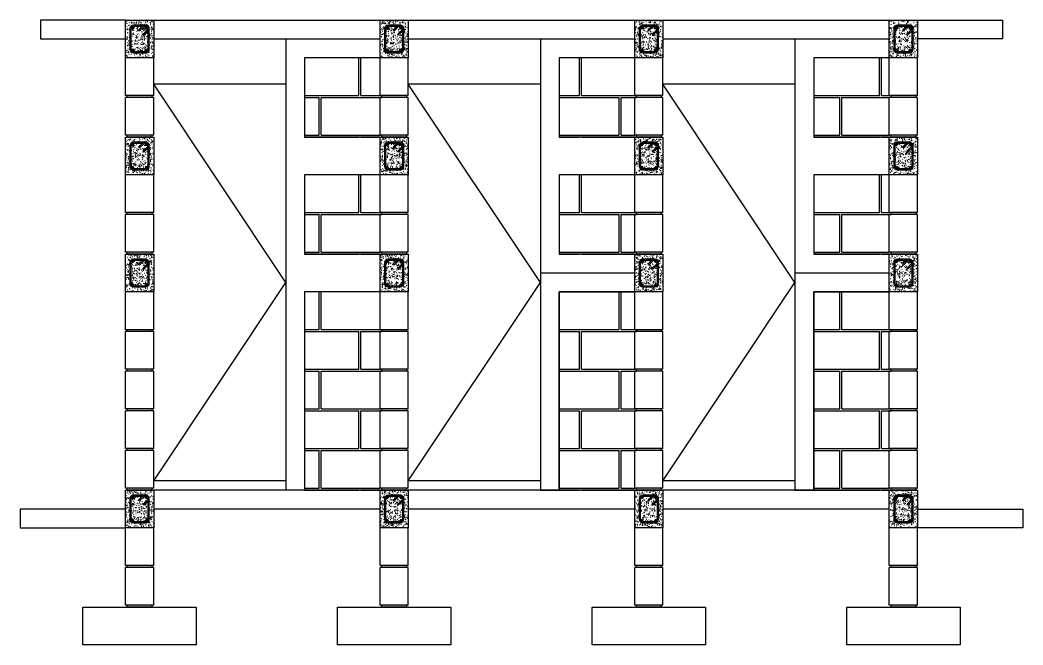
# Model space of a CAD drawing. Header units: metres. Extents: x 258817 to 259192, y 1878716 to 1878911.
# Drawn here: x 259158.68 to 259163.99, y 1878734.46 to 1878737.77 of the extents above; entities that cross this region are included whole.
import ezdxf

# ---------------------------------------------------------------- set-up
doc = ezdxf.new("R2010")
doc.units = ezdxf.units.M
doc.header["$MEASUREMENT"] = 0
doc.linetypes.add('DASHED2', pattern=[0.375, 0.25, -0.125])
doc.layers.add('0.05', color=9, linetype='Continuous')
doc.layers.add('Vistas', color=7, linetype='Continuous')

# ---------------------------------------------------------------- blocks, each defined once
blk = doc.blocks.new('Bloque')
h = blk.add_hatch(color=256)
h.dxf.hatch_style = 1
h.paths.add_polyline_path([(-0.06500000000000128, 0.009999999999999787), (-0.06500000000000127, 8.673617379884035e-19), (0.06499999999999773, 0), (0.06499999999999773, 0.009999999999999787)])
for p, q in [((-0.07500000000000284, 0.009999999999999787), (-0.07500000000000284, 0.21)), ((-0.07500000000000284, 0.21), (0.07499999999999574, 0.21)), ((0.07499999999999929, 0.009999999999999787), (0.07499999999999574, 0.21)), ((-0.07500000000000284, 0.009999999999999787), (-0.06500000000000128, 0.009999999999999787)), ((-0.06500000000000128, 0.009999999999999787), (-0.06500000000000128, 0)), ((-0.06500000000000128, 0.009999999999999787), (0.06499999999999773, 0.009999999999999787)), ((-0.06500000000000128, 0), (0.06499999999999773, 0)), ((0.06499999999999773, 0), (0.06499999999999773, 0.009999999999999787)), ((0.06499999999999773, 0.009999999999999787), (0.07499999999999929, 0.009999999999999787))]:
    blk.add_line(p, q)
blk = doc.blocks.new('Solera Intermedia')
at = {"layer": 'Vistas'}
h = blk.add_hatch(dxfattribs=at)
h.set_pattern_fill('FP_1', color=256, scale=0.001, style=0, pattern_type=2)
h.set_pattern_definition([(49.99999999999999, (-27.03235714041512, 14.39042432792485), (0.03643649882390161, -0.003187713201625367), [0.00381, -0.04191]), (355, (-27.03235714041512, 14.39042432792485), (-0.007048450637260457, 0.03821172008185581), [0.003048, -0.033528]), (100.451, (-27.02932114040595, 14.39015832799487), (0.02938857289101913, 0.03502294419989923), [0.003238, -0.035618]), (46.184, (-27.03235714041512, 14.40058432798833), (0.05421605576489392, -0.008408366208599218), [0.005715, -0.062865]), (96.63599999999998, (-27.02783914041356, 14.39988332777284), (0.04748050142084204, 0.04948544265564791), [0.004856999999999998, -0.05342699999999998]), (351.184, (-27.03235714041512, 14.40058432798833), (0.04748105749519273, 0.04948459764551189), [0.004572000000000001, -0.050292]), (21, (-27.02727714041248, 14.39804432797246), (0.03032264590381153, -0.02045280194477181), [0.00381, -0.04191]), (326, (-27.02727714041248, 14.39804432797246), (0.01236069566969662, 0.0368378801040606), [0.003048, -0.033528]), (71.45100000000001, (-27.02475014040829, 14.39634032780305), (0.04268328529264974, 0.01638389433639848), [0.003238, -0.035618]), (37.50000000000001, (-27.03235714041512, 14.39042432792485), (0.0006180667407672544, 0.01691081956925676), [0.001676, -0.031445, 0.001676, -0.03236, -0.033655]), (37.50000000000001, (-27.03235714041512, 14.39042432792485), (0.0006180667407672544, 0.01691081956925676), [-0.06715800000000001, 0.001676, -0.031979]), (7.499999999999999, (-27.03235714041512, 14.39042432792485), (0.01336413812266817, 0.02003577892766457), [0.001676, -0.017729, 0.001676, -0.03068300000000001, -0.012827]), (7.499999999999999, (-27.03235714041512, 14.39042432792485), (0.01336413812266817, 0.02003577892766457), [-0.051765, 0.001676, -0.011151]), (327.5, (-27.04368614041596, 14.39042432792485), (0.02711815875975743, -0.001146058672403351), [0.001676, -0.011024, 0.001676, -0.037948, -0.05257800000000001]), (327.5, (-27.04368614041596, 14.39042432792485), (0.02711815875975743, -0.001146058672403351), [-0.052324, 0.001676, -0.050902]), (317.5, (-27.04876614041859, 14.39042432792485), (0.0296257896324425, 0.005085069680374332), [0.001676, -0.014834, 0.001676, -0.024638, -0.037338]), (317.5, (-27.04876614041859, 14.39042432792485), (0.0296257896324425, 0.005085069680374332), [-0.042824, 0.001676, -0.035662])])
h.paths.add_polyline_path([(-0.07500000001164153, 0), (0.07500000001164153, 0), (0.07500000001164153, 0.1999999999534339), (-0.07500000001164153, 0.1999999999534339), (-0.07500000001164153, 0.03911949717439711)])
h.paths.add_polyline_path([(-0.02196974388789386, 0.02499999990686774), (-0.0309500000148546, 0.02499999990686774), (-0.03588050280814059, 0.0256491128820926), (-0.04047500001615845, 0.02755221608094871), (-0.04442038419074379, 0.03057961585000157), (-0.04744778393069282, 0.03452500002458692), (-0.04935088698402978, 0.03911949717439711), (-0.04999999998835847, 0.04404999990947545), (-0.04999999998835847, 0.1559500000439584), (-0.04935088698402978, 0.1608805027790368), (-0.04744778393069282, 0.165474999928847), (-0.04442038419074379, 0.1694203841034323), (-0.04047500001615845, 0.1724477838724852), (-0.03588050280814059, 0.1743508868385106), (-0.0309500000148546, 0.1750000000465661), (0.03094999998575076, 0.1750000000465661), (0.03588050280814059, 0.1743508868385106), (0.04047499998705462, 0.1724477838724852), (0.04442038419074379, 0.1694203841034323), (0.04744778393069282, 0.165474999928847), (0.04935088698402978, 0.1608805027790368), (0.04999999998835847, 0.1559500000439584), (0.04999999998835847, 0.04404999990947545), (0.04935088698402978, 0.03911949717439711), (0.04744778393069282, 0.03452500002458692), (0.04442038419074379, 0.03057961585000157), (0.04047499998705462, 0.02755221608094871), (0.03588050280814059, 0.0256491128820926), (0.03094999998575076, 0.02499999990686774), (0.004971024492988363, 0.02499999990686774)])
h.paths.add_polyline_path([(-0.01747961580986157, 0.03135000006295741), (0.03094999998575076, 0.03135000006295741), (0.03423700187704526, 0.03178274189122021), (0.03729999999632128, 0.03305147727951407), (0.0399302561127115, 0.0350697438698262), (0.04194852261571214, 0.03769999998621643), (0.043217258004006, 0.0407629981637001), (0.04365000000689179, 0.04404999990947545), (0.04365000000689179, 0.1559500000439584), (0.043217258004006, 0.1592370017897338), (0.04194852261571214, 0.1622999999672174), (0.0399302561127115, 0.1649302560836077), (0.03729999999632128, 0.1669485226739198), (0.03423700187704526, 0.1682172580622137), (0.03094999998575076, 0.1686499998904765), (-0.01670923162600957, 0.1686499998904765), (0.004971024492988363, 0.1469697437714785), (0.0004808964149560779, 0.1424796157516539), (-0.02196974388789386, 0.1649302560836077), (-0.02460000000428408, 0.1669485226739198), (-0.0276629981235601, 0.1682172580622137), (-0.0309500000148546, 0.1686499998904765), (-0.03423700187704526, 0.1682172580622137), (-0.03729999999632128, 0.1669485226739198), (-0.0399302561127115, 0.1649302560836077), (-0.04194852261571214, 0.1622999999672174), (-0.043217258004006, 0.1592370017897338), (-0.04365000000689179, 0.1559500000439584), (-0.043217258004006, 0.1526629980653524), (-0.04194852261571214, 0.1495999998878688), (-0.0399302561127115, 0.1469697437714785), (-0.01747961580986157, 0.1245191034395248), (-0.02196974388789386, 0.1200289754197001), (-0.04365000000689179, 0.1417092315386981), (-0.04365000000689179, 0.04404999990947545), (-0.043217258004006, 0.0407629981637001), (-0.04194852261571214, 0.03769999998621643), (-0.0399302561127115, 0.0350697438698262), (-0.03729999999632128, 0.03305147727951407), (-0.03423700187704526, 0.03178274189122021), (-0.0309500000148546, 0.03135000006295741), (-0.02196974388789386, 0.03135000006295741)])
h = blk.add_hatch(color=256, dxfattribs=at)
edge = h.paths.add_edge_path()
edge.add_arc((-0.03656266006873921, 0.1615626600105315), 0.004762499999998909, 0, 360)
for points in [[(-0.03656266006873921, 0.156800159951672), (-0.03398785818717442, 0.1575561901554465), (-0.03223053770489059, 0.1595842461101711), (-0.03184863546630368, 0.1622404344379902), (-0.03296340274391696, 0.164681434398517), (-0.03522090878686868, 0.1661322452127934), (-0.03790441137971357, 0.1661322452127934), (-0.04016191742266528, 0.164681434398517), (-0.04127668470027857, 0.1622404344379902), (-0.04089478246169165, 0.1595842461101711), (-0.03913746197940782, 0.1575561901554465)], [(0.03724043449619785, 0.1568486355245113), (0.03968143431120552, 0.1579634028021246), (0.0411322453583125, 0.1602209086995572), (0.0411322453583125, 0.1629044113215059), (0.03968143431120552, 0.1651619174517691), (0.03724043449619785, 0.1662766847293824), (0.03458424608106725, 0.165894782403484), (0.0325561901263427, 0.1641374619212002), (0.03180016006808728, 0.1615626600105315), (0.0325561901263427, 0.1589878580998629), (0.03458424608106725, 0.1572305376175791)], [(-0.03656266006873921, 0.03367483988404274), (-0.03398785818717442, 0.03443086985498667), (-0.03223053770489059, 0.03645892580971122), (-0.03184863546630368, 0.03911511437036097), (-0.03296340274391696, 0.04155611409805715), (-0.03522090878686868, 0.04300692514516413), (-0.03790441137971357, 0.04300692514516413), (-0.04016191742266528, 0.04155611409805715), (-0.04127668470027857, 0.03911511437036097), (-0.04089478246169165, 0.03645892580971122), (-0.03913746197940782, 0.03443086985498667)], [(0.03588488567038439, 0.03372331522405148), (0.03854107408551499, 0.03410521754994988), (0.04056913001113571, 0.03586253803223372), (0.04132516006939113, 0.03843733994290233), (0.04056913001113571, 0.04101214185357094), (0.03854107408551499, 0.04276946233585477), (0.03588488567038439, 0.04315136442892253), (0.03344388582627289, 0.04203659715130925), (0.03199307477916591, 0.03977909125387669), (0.03199307477916591, 0.03709558863192797), (0.03344388582627289, 0.03483808250166476)]]:
    blk.add_hatch(color=256, dxfattribs=at).paths.add_polyline_path(points)
h = blk.add_hatch(color=256, dxfattribs=at)
edge = h.paths.add_edge_path()
edge.add_arc((0.03656266006873921, 0.1615626600105315), 0.004762500000000728, 0, 360)
h = blk.add_hatch(color=256, dxfattribs=at)
edge = h.paths.add_edge_path()
edge.add_arc((-0.03656266006873921, 0.03843733994290233), 0.004762499999998909, 0, 360)
h = blk.add_hatch(color=256, dxfattribs=at)
edge = h.paths.add_edge_path()
edge.add_arc((0.03656266006873921, 0.03843733994290233), 0.004762499999998909, 0, 360)
for p, q in [((0.07500000001164153, 0.1999999999534339), (-0.07500000001164153, 0.1999999999534339)), ((-0.07500000001164153, 0.1999999999534339), (-0.07500000001164153, 0)), ((-0.04016191742266528, 0.164681434398517), (-0.04127668470027857, 0.1622404344379902)), ((-0.04127668470027857, 0.1622404344379902), (-0.04089478246169165, 0.1595842461101711)), ((-0.04089478246169165, 0.1595842461101711), (-0.03913746197940782, 0.1575561901554465)), ((-0.03790441137971357, 0.1661322452127934), (-0.04016191742266528, 0.164681434398517)), ((-0.03522090878686868, 0.1661322452127934), (-0.03790441137971357, 0.1661322452127934)), ((-0.03296340274391696, 0.164681434398517), (-0.03522090878686868, 0.1661322452127934)), ((-0.03398785818717442, 0.1575561901554465), (-0.03223053770489059, 0.1595842461101711)), ((-0.03184863546630368, 0.1622404344379902), (-0.03296340274391696, 0.164681434398517)), ((-0.03223053770489059, 0.1595842461101711), (-0.03184863546630368, 0.1622404344379902)), ((0.03094999998575076, 0.1750000000465661), (-0.0309500000148546, 0.1750000000465661)), ((0.0004808964149560779, 0.1424796157516539), (-0.02196974388789386, 0.1649302560836077)), ((0.004971024492988363, 0.1469697437714785), (-0.01747961580986157, 0.1694203841034323)), ((0.03094999998575076, 0.1686499998904765), (-0.01670923162600957, 0.1686499998904765)), ((0.0325561901263427, 0.1641374619212002), (0.03180016006808728, 0.1615626600105315)), ((0.03180016006808728, 0.1615626600105315), (0.0325561901263427, 0.1589878580998629)), ((0.03458424608106725, 0.165894782403484), (0.0325561901263427, 0.1641374619212002)), ((0.03724043449619785, 0.1662766847293824), (0.03458424608106725, 0.165894782403484)), ((0.03968143431120552, 0.1651619174517691), (0.03724043449619785, 0.1662766847293824)), ((0.0411322453583125, 0.1629044113215059), (0.03968143431120552, 0.1651619174517691)), ((0.03968143431120552, 0.1579634028021246), (0.0411322453583125, 0.1602209086995572)), ((0.0411322453583125, 0.1602209086995572), (0.0411322453583125, 0.1629044113215059)), ((0.07500000001164153, 0), (0.07500000001164153, 0.1999999999534339)), ((-0.04999999998835847, 0.1559500000439584), (-0.04999999998835847, 0.04404999990947545)), ((-0.04365000000689179, 0.1559500000439584), (-0.04365000000689179, 0.04404999990947545)), ((-0.04365000000689179, 0.1417092315386981), (-0.02196974388789386, 0.1200289754197001)), ((-0.0399302561127115, 0.1469697437714785), (-0.01747961580986157, 0.1245191034395248)), ((-0.03913746197940782, 0.1575561901554465), (-0.03656266006873921, 0.156800159951672)), ((-0.03656266006873921, 0.156800159951672), (-0.03398785818717442, 0.1575561901554465)), ((-0.02196974388789386, 0.1200289754197001), (-0.01747961580986157, 0.1245191034395248)), ((0.004971024492988363, 0.1469697437714785), (0.0004808964149560779, 0.1424796157516539)), ((0.0325561901263427, 0.1589878580998629), (0.03458424608106725, 0.1572305376175791)), ((0.03458424608106725, 0.1572305376175791), (0.03724043449619785, 0.1568486355245113)), ((0.03724043449619785, 0.1568486355245113), (0.03968143431120552, 0.1579634028021246)), ((0.04365000000689179, 0.04404999990947545), (0.04365000000689179, 0.1559500000439584)), ((0.04999999998835847, 0.04404999990947545), (0.04999999998835847, 0.1559500000439584)), ((-0.07500000001164153, 0), (0.07500000001164153, 0)), ((-0.04016191742266528, 0.04155611409805715), (-0.04127668470027857, 0.03911511437036097)), ((-0.04127668470027857, 0.03911511437036097), (-0.04089478246169165, 0.03645892580971122)), ((-0.04089478246169165, 0.03645892580971122), (-0.03913746197940782, 0.03443086985498667)), ((-0.03790441137971357, 0.04300692514516413), (-0.04016191742266528, 0.04155611409805715)), ((-0.03913746197940782, 0.03443086985498667), (-0.03656266006873921, 0.03367483988404274)), ((-0.03522090878686868, 0.04300692514516413), (-0.03790441137971357, 0.04300692514516413)), ((-0.03656266006873921, 0.03367483988404274), (-0.03398785818717442, 0.03443086985498667)), ((-0.03296340274391696, 0.04155611409805715), (-0.03522090878686868, 0.04300692514516413)), ((-0.03398785818717442, 0.03443086985498667), (-0.03223053770489059, 0.03645892580971122)), ((-0.03184863546630368, 0.03911511437036097), (-0.03296340274391696, 0.04155611409805715)), ((-0.03223053770489059, 0.03645892580971122), (-0.03184863546630368, 0.03911511437036097)), ((-0.0309500000148546, 0.03135000006295741), (0.03094999998575076, 0.03135000006295741)), ((-0.0309500000148546, 0.02499999990686774), (0.03094999998575076, 0.02499999990686774)), ((0.03344388582627289, 0.04203659715130925), (0.03199307477916591, 0.03977909125387669)), ((0.03199307477916591, 0.03977909125387669), (0.03199307477916591, 0.03709558863192797)), ((0.03199307477916591, 0.03709558863192797), (0.03344388582627289, 0.03483808250166476)), ((0.03588488567038439, 0.04315136442892253), (0.03344388582627289, 0.04203659715130925)), ((0.03344388582627289, 0.03483808250166476), (0.03588488567038439, 0.03372331522405148)), ((0.03854107408551499, 0.04276946233585477), (0.03588488567038439, 0.04315136442892253)), ((0.03588488567038439, 0.03372331522405148), (0.03854107408551499, 0.03410521754994988)), ((0.04056913001113571, 0.04101214185357094), (0.03854107408551499, 0.04276946233585477)), ((0.03854107408551499, 0.03410521754994988), (0.04056913001113571, 0.03586253803223372)), ((0.04132516006939113, 0.03843733994290233), (0.04056913001113571, 0.04101214185357094)), ((0.04056913001113571, 0.03586253803223372), (0.04132516006939113, 0.03843733994290233))]:
    blk.add_line(p, q, dxfattribs=at)
for centre, radius in [((-0.03656266006873921, 0.1615626600105315), 0.004762499999998909), ((0.03656266006873921, 0.1615626600105315), 0.004762500000000728), ((-0.03656266006873921, 0.03843733994290233), 0.004762499999998909), ((0.03656266006873921, 0.03843733994290233), 0.004762499999998909)]:
    blk.add_circle(centre, radius, dxfattribs=at)
for centre, radius, start, end in [((-0.0309500000148546, 0.1559500000439584), 0.01904999999999974, 44.99999528352232, 180), ((-0.0309500000148546, 0.1559500000439584), 0.01269999999999854, 44.99999528352232, 180), ((0.03094999998575076, 0.1559500000439584), 0.01904999999999927, 0, 90), ((0.03094999998575076, 0.1559500000439584), 0.01270000000000437, 0, 90), ((-0.0309500000148546, 0.1559500000439584), 0.01270000000000073, 180, 224.9999952835223), ((-0.0309500000148546, 0.04404999990947545), 0.01905000000000109, 180, 270), ((-0.0309500000148546, 0.04404999990947545), 0.012699999999998, 180, 270), ((0.03094999998575076, 0.04404999990947545), 0.01269999999999618, 270, 0), ((0.03094999998575076, 0.04404999990947545), 0.01904999999999927, 270, 0)]:
    blk.add_arc(centre, radius, start, end, dxfattribs=at)
blk = doc.blocks.new('Solera corona')
at = {"layer": 'Vistas'}
h = blk.add_hatch(dxfattribs=at)
h.set_pattern_fill('FP_1', color=256, scale=0.001, style=0, pattern_type=2)
h.set_pattern_definition([(49.99999999999999, (-27.49235714042152, 14.39042432792485), (0.03643649882390161, -0.003187713201625367), [0.00381, -0.04191]), (355, (-27.49235714042152, 14.39042432792485), (-0.007048450637260457, 0.03821172008185581), [0.003048, -0.033528]), (100.451, (-27.48932114041236, 14.39015832799487), (0.02938857289101913, 0.03502294419989923), [0.003238, -0.035618]), (46.184, (-27.49235714042152, 14.40058432798833), (0.05421605576489392, -0.008408366208599218), [0.005715, -0.062865]), (96.63599999999998, (-27.48783914041996, 14.39988332777284), (0.04748050142084204, 0.04948544265564791), [0.004856999999999996, -0.05342699999999997]), (351.184, (-27.49235714042152, 14.40058432798833), (0.04748105749519273, 0.04948459764551189), [0.004572000000000001, -0.050292]), (21, (-27.48727714041888, 14.39804432797246), (0.03032264590381153, -0.02045280194477181), [0.00381, -0.04191]), (326, (-27.48727714041888, 14.39804432797246), (0.01236069566969662, 0.0368378801040606), [0.003048, -0.033528]), (71.45100000000001, (-27.48475014041469, 14.39634032780305), (0.04268328529264974, 0.01638389433639848), [0.003238, -0.035618]), (37.50000000000001, (-27.49235714042152, 14.39042432792485), (0.0006180667407672544, 0.01691081956925676), [0.001676, -0.031445, 0.001676, -0.03236, -0.033655]), (37.50000000000001, (-27.49235714042152, 14.39042432792485), (0.0006180667407672544, 0.01691081956925676), [-0.06715800000000001, 0.001676, -0.031979]), (7.499999999999999, (-27.49235714042152, 14.39042432792485), (0.01336413812266817, 0.02003577892766457), [0.001676, -0.017729, 0.001676, -0.03068300000000001, -0.012827]), (7.499999999999999, (-27.49235714042152, 14.39042432792485), (0.01336413812266817, 0.02003577892766457), [-0.051765, 0.001676, -0.011151]), (327.5, (-27.50368614042236, 14.39042432792485), (0.02711815875975743, -0.001146058672403351), [0.001676, -0.011024, 0.001676, -0.037948, -0.05257800000000001]), (327.5, (-27.50368614042236, 14.39042432792485), (0.02711815875975743, -0.001146058672403351), [-0.052324, 0.001676, -0.050902]), (317.5, (-27.508766140425, 14.39042432792485), (0.0296257896324425, 0.005085069680374332), [0.001676, -0.014834, 0.001676, -0.024638, -0.037338]), (317.5, (-27.508766140425, 14.39042432792485), (0.0296257896324425, 0.005085069680374332), [-0.042824, 0.001676, -0.035662])])
h.paths.add_polyline_path([(-0.07499999999708962, 0), (0.07499999999708962, 0), (0.07499999999708962, 0.1999999999534339), (-0.07499999999708962, 0.1999999999534339), (-0.07499999999708962, 0.03911949717439711)])
h.paths.add_polyline_path([(0.03095000000030268, 0.02499999990686774), (-0.03095000000030268, 0.02499999990686774), (-0.03588050282269251, 0.0256491128820926), (-0.04047500000160653, 0.02755221608094871), (-0.04442038417619187, 0.03057961585000157), (-0.04744778394524474, 0.03452500002458692), (-0.0493508869985817, 0.03911949717439711), (-0.05000000000291038, 0.04404999990947545), (-0.05000000000291038, 0.1559500000439584), (-0.0493508869985817, 0.1608805027790368), (-0.04744778394524474, 0.165474999928847), (-0.04442038417619187, 0.1694203841034323), (-0.04047500000160653, 0.1724477838724852), (-0.03588050282269251, 0.1743508868385106), (-0.03095000000030268, 0.1750000000465661), (0.03095000000030268, 0.1750000000465661), (0.03588050279358868, 0.1743508868385106), (0.04047500000160653, 0.1724477838724852), (0.04442038417619187, 0.1694203841034323), (0.04744778394524474, 0.165474999928847), (0.04935088696947787, 0.1608805027790368), (0.05000000000291038, 0.1559500000439584), (0.05000000000291038, 0.04404999990947545), (0.04935088696947787, 0.03911949717439711), (0.04744778394524474, 0.03452500002458692), (0.04442038417619187, 0.03057961585000157), (0.04047500000160653, 0.02755221608094871), (0.03588050279358868, 0.0256491128820926), (0.03423700186249334, 0.02543274196796119)])
h.paths.add_polyline_path([(0.009572017312166281, 0.03135000006295741), (0.03095000000030268, 0.03135000006295741), (0.03423700186249334, 0.03178274189122021), (0.03729999998176936, 0.03305147727951407), (0.03993025609815959, 0.0350697438698262), (0.04194852263026405, 0.03769999998621643), (0.04321725798945408, 0.0407629981637001), (0.04364999999233987, 0.04404999990947545), (0.04364999999233987, 0.1559500000439584), (0.04321725798945408, 0.1592370017897338), (0.04194852263026405, 0.1622999999672174), (0.03993025609815959, 0.1649302560836077), (0.03729999998176936, 0.1669485226739198), (0.03423700186249334, 0.1682172580622137), (0.03095000000030268, 0.1686499998904765), (-0.01670923164056148, 0.1686499998904765), (0.004971024478436448, 0.1469697437714785), (0.0004808964295079932, 0.1424796157516539), (-0.02196974387334194, 0.1649302560836077), (-0.024600000018836, 0.1669485226739198), (-0.02766299813811202, 0.1682172580622137), (-0.03095000000030268, 0.1686499998904765), (-0.03423700189159717, 0.1682172580622137), (-0.03730000001087319, 0.1669485226739198), (-0.03993025612726342, 0.1649302560836077), (-0.04194852263026405, 0.1622999999672174), (-0.04321725798945408, 0.1592370017897338), (-0.0436500000214437, 0.1559500000439584), (-0.04321725798945408, 0.1526629980653524), (-0.04194852263026405, 0.1495999998878688), (-0.03993025612726342, 0.1469697437714785), (-0.01747961582441349, 0.1245191034395248), (-0.02196974387334194, 0.1200289754197001), (-0.0436500000214437, 0.1417092315386981), (-0.0436500000214437, 0.04404999990947545), (-0.04321725798945408, 0.0407629981637001), (-0.04194852263026405, 0.03769999998621643), (-0.03993025612726342, 0.0350697438698262), (-0.03730000001087319, 0.03305147727951407), (-0.03423700189159717, 0.03178274189122021), (-0.03095000000030268, 0.03135000006295741), (0.004971024478436448, 0.03135000006295741)])
h = blk.add_hatch(color=256, dxfattribs=at)
edge = h.paths.add_edge_path()
edge.add_arc((-0.03544012807833496, 0.160440128063783), 0.006350000000000364, 0, 360)
for points in [[(-0.03544012807833496, 0.154090128140524), (-0.03226512805849779, 0.154940866632387), (-0.02994086676335428, 0.1572651281021535), (-0.02909012806776445, 0.160440128063783), (-0.02994086676335428, 0.1636151280254126), (-0.03226512805849779, 0.1659393892623484), (-0.03544012807833496, 0.1667901279870421), (-0.03861512806906831, 0.1659393892623484), (-0.04093938939331565, 0.1636151280254126), (-0.04179012805980165, 0.160440128063783), (-0.04093938939331565, 0.1572651281021535), (-0.03861512806906831, 0.154940866632387)], [(0.03544012804923113, 0.154090128140524), (0.03861512803996447, 0.154940866632387), (0.04093938936421182, 0.1572651281021535), (0.04179012805980165, 0.160440128063783), (0.04093938936421182, 0.1636151280254126), (0.03861512803996447, 0.1659393892623484), (0.03544012804923113, 0.1667901279870421), (0.03226512805849779, 0.1659393892623484), (0.02994086673425045, 0.1636151280254126), (0.02909012803866062, 0.160440128063783), (0.02994086673425045, 0.1572651281021535), (0.03226512805849779, 0.154940866632387)], [(-0.03544012807833496, 0.0332098719663918), (-0.03226512805849779, 0.03406061069108546), (-0.02994086676335428, 0.03638487192802131), (-0.02909012806776445, 0.03955987188965082), (-0.02994086676335428, 0.04273487185128033), (-0.03226512805849779, 0.04505913332104683), (-0.03544012807833496, 0.04590987181290984), (-0.03861512806906831, 0.04505913332104683), (-0.04093938939331565, 0.04273487185128033), (-0.04179012805980165, 0.03955987188965082), (-0.04093938939331565, 0.03638487192802131), (-0.03861512806906831, 0.03406061069108546)], [(0.03544012804923113, 0.0332098719663918), (0.03861512803996447, 0.03406061069108546), (0.04093938936421182, 0.03638487192802131), (0.04179012805980165, 0.03955987188965082), (0.04093938936421182, 0.04273487185128033), (0.03861512803996447, 0.04505913332104683), (0.03544012804923113, 0.04590987181290984), (0.03226512805849779, 0.04505913332104683), (0.02994086673425045, 0.04273487185128033), (0.02909012803866062, 0.03955987188965082), (0.02994086673425045, 0.03638487192802131), (0.03226512805849779, 0.03406061069108546)]]:
    blk.add_hatch(color=256, dxfattribs=at).paths.add_polyline_path(points)
h = blk.add_hatch(color=256, dxfattribs=at)
edge = h.paths.add_edge_path()
edge.add_arc((0.03544012804923113, 0.160440128063783), 0.006350000000000364, 0, 360)
h = blk.add_hatch(color=256, dxfattribs=at)
edge = h.paths.add_edge_path()
edge.add_arc((-0.03544012807833496, 0.03955987188965082), 0.006350000000000364, 0, 360)
h = blk.add_hatch(color=256, dxfattribs=at)
edge = h.paths.add_edge_path()
edge.add_arc((0.03544012804923113, 0.03955987188965082), 0.006350000000000364, 0, 360)
for p, q in [((0.07499999999708962, 0.1999999999534339), (-0.07499999999708962, 0.1999999999534339)), ((-0.07499999999708962, 0.1999999999534339), (-0.07499999999708962, 0)), ((-0.04093938939331565, 0.1636151280254126), (-0.04179012805980165, 0.160440128063783)), ((-0.04179012805980165, 0.160440128063783), (-0.04093938939331565, 0.1572651281021535)), ((-0.03861512806906831, 0.1659393892623484), (-0.04093938939331565, 0.1636151280254126)), ((-0.03544012807833496, 0.1667901279870421), (-0.03861512806906831, 0.1659393892623484)), ((-0.03226512805849779, 0.1659393892623484), (-0.03544012807833496, 0.1667901279870421)), ((-0.02994086676335428, 0.1636151280254126), (-0.03226512805849779, 0.1659393892623484)), ((0.03095000000030268, 0.1750000000465661), (-0.03095000000030268, 0.1750000000465661)), ((-0.02909012806776445, 0.160440128063783), (-0.02994086676335428, 0.1636151280254126)), ((-0.02994086676335428, 0.1572651281021535), (-0.02909012806776445, 0.160440128063783)), ((0.0004808964295079932, 0.1424796157516539), (-0.02196974387334194, 0.1649302560836077)), ((0.004971024478436448, 0.1469697437714785), (-0.01747961582441349, 0.1694203841034323)), ((0.03095000000030268, 0.1686499998904765), (-0.01670923164056148, 0.1686499998904765)), ((0.02994086673425045, 0.1636151280254126), (0.02909012803866062, 0.160440128063783)), ((0.02909012803866062, 0.160440128063783), (0.02994086673425045, 0.1572651281021535)), ((0.03226512805849779, 0.1659393892623484), (0.02994086673425045, 0.1636151280254126)), ((0.03544012804923113, 0.1667901279870421), (0.03226512805849779, 0.1659393892623484)), ((0.03861512803996447, 0.1659393892623484), (0.03544012804923113, 0.1667901279870421)), ((0.04093938936421182, 0.1636151280254126), (0.03861512803996447, 0.1659393892623484)), ((0.04179012805980165, 0.160440128063783), (0.04093938936421182, 0.1636151280254126)), ((0.04093938936421182, 0.1572651281021535), (0.04179012805980165, 0.160440128063783)), ((0.07499999999708962, 0), (0.07499999999708962, 0.1999999999534339)), ((-0.05000000000291038, 0.1559500000439584), (-0.05000000000291038, 0.04404999990947545)), ((-0.0436500000214437, 0.1559500000439584), (-0.0436500000214437, 0.04404999990947545)), ((-0.0436500000214437, 0.1417092315386981), (-0.02196974387334194, 0.1200289754197001)), ((-0.04093938939331565, 0.1572651281021535), (-0.03861512806906831, 0.154940866632387)), ((-0.03993025612726342, 0.1469697437714785), (-0.01747961582441349, 0.1245191034395248)), ((-0.03861512806906831, 0.154940866632387), (-0.03544012807833496, 0.154090128140524)), ((-0.03544012807833496, 0.154090128140524), (-0.03226512805849779, 0.154940866632387)), ((-0.03226512805849779, 0.154940866632387), (-0.02994086676335428, 0.1572651281021535)), ((-0.02196974387334194, 0.1200289754197001), (-0.01747961582441349, 0.1245191034395248)), ((0.004971024478436448, 0.1469697437714785), (0.0004808964295079932, 0.1424796157516539)), ((0.02994086673425045, 0.1572651281021535), (0.03226512805849779, 0.154940866632387)), ((0.03226512805849779, 0.154940866632387), (0.03544012804923113, 0.154090128140524)), ((0.03544012804923113, 0.154090128140524), (0.03861512803996447, 0.154940866632387)), ((0.03861512803996447, 0.154940866632387), (0.04093938936421182, 0.1572651281021535)), ((0.04364999999233987, 0.04404999990947545), (0.04364999999233987, 0.1559500000439584)), ((0.05000000000291038, 0.04404999990947545), (0.05000000000291038, 0.1559500000439584)), ((-0.07499999999708962, 0), (0.07499999999708962, 0)), ((-0.04093938939331565, 0.04273487185128033), (-0.04179012805980165, 0.03955987188965082)), ((-0.04179012805980165, 0.03955987188965082), (-0.04093938939331565, 0.03638487192802131)), ((-0.03861512806906831, 0.04505913332104683), (-0.04093938939331565, 0.04273487185128033)), ((-0.04093938939331565, 0.03638487192802131), (-0.03861512806906831, 0.03406061069108546)), ((-0.03544012807833496, 0.04590987181290984), (-0.03861512806906831, 0.04505913332104683)), ((-0.03861512806906831, 0.03406061069108546), (-0.03544012807833496, 0.0332098719663918)), ((-0.03226512805849779, 0.04505913332104683), (-0.03544012807833496, 0.04590987181290984)), ((-0.03544012807833496, 0.0332098719663918), (-0.03226512805849779, 0.03406061069108546)), ((-0.02994086676335428, 0.04273487185128033), (-0.03226512805849779, 0.04505913332104683)), ((-0.03226512805849779, 0.03406061069108546), (-0.02994086676335428, 0.03638487192802131)), ((-0.03095000000030268, 0.03135000006295741), (0.03095000000030268, 0.03135000006295741)), ((-0.03095000000030268, 0.02499999990686774), (0.03095000000030268, 0.02499999990686774)), ((-0.02909012806776445, 0.03955987188965082), (-0.02994086676335428, 0.04273487185128033)), ((-0.02994086676335428, 0.03638487192802131), (-0.02909012806776445, 0.03955987188965082)), ((0.02994086673425045, 0.04273487185128033), (0.02909012803866062, 0.03955987188965082)), ((0.02909012803866062, 0.03955987188965082), (0.02994086673425045, 0.03638487192802131)), ((0.03226512805849779, 0.04505913332104683), (0.02994086673425045, 0.04273487185128033)), ((0.02994086673425045, 0.03638487192802131), (0.03226512805849779, 0.03406061069108546)), ((0.03544012804923113, 0.04590987181290984), (0.03226512805849779, 0.04505913332104683)), ((0.03226512805849779, 0.03406061069108546), (0.03544012804923113, 0.0332098719663918)), ((0.03861512803996447, 0.04505913332104683), (0.03544012804923113, 0.04590987181290984)), ((0.03544012804923113, 0.0332098719663918), (0.03861512803996447, 0.03406061069108546)), ((0.04093938936421182, 0.04273487185128033), (0.03861512803996447, 0.04505913332104683)), ((0.03861512803996447, 0.03406061069108546), (0.04093938936421182, 0.03638487192802131)), ((0.04179012805980165, 0.03955987188965082), (0.04093938936421182, 0.04273487185128033)), ((0.04093938936421182, 0.03638487192802131), (0.04179012805980165, 0.03955987188965082))]:
    blk.add_line(p, q, dxfattribs=at)
for centre in [(-0.03544012807833496, 0.160440128063783), (0.03544012804923113, 0.160440128063783), (-0.03544012807833496, 0.03955987188965082), (0.03544012804923113, 0.03955987188965082)]:
    blk.add_circle(centre, 0.006350000000000364, dxfattribs=at)
for centre, radius, start, end in [((-0.03095000000030268, 0.1559500000439584), 0.01904999999999974, 44.99999528352232, 180), ((-0.03095000000030268, 0.1559500000439584), 0.01269999999999854, 44.99999528352232, 180), ((0.03095000000030268, 0.1559500000439584), 0.01905000000000109, 0, 90), ((0.03095000000030268, 0.1559500000439584), 0.01270000000000255, 0, 90), ((-0.03095000000030268, 0.1559500000439584), 0.01270000000000073, 180, 224.9999952835223), ((-0.03095000000030268, 0.04404999990947545), 0.01904999999999927, 180, 270), ((-0.03095000000030268, 0.04404999990947545), 0.01269999999999618, 180, 270), ((0.03095000000030268, 0.04404999990947545), 0.01269999999999618, 270, 0), ((0.03095000000030268, 0.04404999990947545), 0.01905000000000109, 270, 0)]:
    blk.add_arc(centre, radius, start, end, dxfattribs=at)

msp = doc.modelspace()

# ---------------------------------------------------------------- hatches: boundary and pattern name
at = {"layer": '0.05'}
h = msp.add_hatch(dxfattribs=at)
h.set_pattern_fill('AR-B816C', color=256, scale=0.00103347)
h.set_pattern_definition([(0, (259173.5038931598, 1878737.154626023), (0.210001104, 0.210001104), [0.4101584062500001, -0.00984380175]), (0, (259173.2938920558, 1878737.164469825), (0.210001104, 0.210001104), [0.4101584062500001, -0.00984380175]), (90, (259173.5038931598, 1878737.154626023), (-0.210001104, 0.210001104), [-0.21984490575, 0.20015730225]), (90, (259173.4940493581, 1878737.154626023), (-0.210001104, 0.210001104), [-0.21984490575, 0.20015730225])])
h.paths.add_polyline_path([(259160.1862660907, 1878737.574626023), (259160.5862660907, 1878737.574626023), (259160.5862660907, 1878737.374626023), (259160.5962660907, 1878737.374626023), (259160.5962660907, 1878737.364626023), (259160.5862660907, 1878737.364626023), (259160.5862660907, 1878737.164626023), (259160.5962660907, 1878737.164626023), (259160.5962660907, 1878737.154626023), (259160.5862660907, 1878737.154626023), (259160.1862660907, 1878737.154626023)])
h = msp.add_hatch(dxfattribs=at)
h.set_pattern_fill('AR-B816C', color=256, scale=0.00103347)
h.set_pattern_definition([(0, (259172.1538931598, 1878737.154626023), (0.210001104, 0.210001104), [0.4101584062500001, -0.00984380175]), (0, (259171.9438920558, 1878737.164469825), (0.210001104, 0.210001104), [0.4101584062500001, -0.00984380175]), (90, (259172.1538931598, 1878737.154626023), (-0.210001104, 0.210001104), [-0.21984490575, 0.20015730225]), (90, (259172.1440493581, 1878737.154626023), (-0.210001104, 0.210001104), [-0.21984490575, 0.20015730225])])
h.paths.add_polyline_path([(259161.5362660907, 1878737.574626023), (259161.9362660907, 1878737.574626023), (259161.9362660907, 1878737.374626023), (259161.9462660907, 1878737.374626023), (259161.9462660907, 1878737.364626023), (259161.9362660907, 1878737.364626023), (259161.9362660907, 1878737.164626023), (259161.9462660907, 1878737.164626023), (259161.9462660907, 1878737.154626023), (259161.9362660907, 1878737.154626023), (259161.5362660907, 1878737.154626023)])
h = msp.add_hatch(dxfattribs=at)
h.set_pattern_fill('AR-B816C', color=256, scale=0.00103347)
h.set_pattern_definition([(0, (259170.8038931598, 1878737.154626023), (0.210001104, 0.210001104), [0.4101584062500001, -0.00984380175]), (0, (259170.5938920558, 1878737.164469825), (0.210001104, 0.210001104), [0.4101584062500001, -0.00984380175]), (90, (259170.8038931598, 1878737.154626023), (-0.210001104, 0.210001104), [-0.21984490575, 0.20015730225]), (90, (259170.7940493581, 1878737.154626023), (-0.210001104, 0.210001104), [-0.21984490575, 0.20015730225])])
h.paths.add_polyline_path([(259163.2862660907, 1878737.154626023), (259163.2862660907, 1878737.364626023), (259163.2862660907, 1878737.574626023), (259162.8862660907, 1878737.574626023), (259162.8862660907, 1878737.154626023)])
h = msp.add_hatch(dxfattribs=at)
h.set_pattern_fill('AR-B816C', color=256, scale=0.00103347)
h.set_pattern_definition([(0, (259173.5038931598, 1878736.534626024), (0.210001104, 0.210001104), [0.4101584062500001, -0.00984380175]), (0, (259173.2938920558, 1878736.544469825), (0.210001104, 0.210001104), [0.4101584062500001, -0.00984380175]), (90, (259173.5038931598, 1878736.534626024), (-0.210001104, 0.210001104), [-0.21984490575, 0.20015730225]), (90, (259173.4940493581, 1878736.534626024), (-0.210001104, 0.210001104), [-0.21984490575, 0.20015730225])])
h.paths.add_polyline_path([(259160.1862660907, 1878736.954626024), (259160.5862660907, 1878736.954626024), (259160.5862660907, 1878736.754626024), (259160.5962660907, 1878736.754626024), (259160.5962660907, 1878736.744626024), (259160.5862660907, 1878736.744626024), (259160.5862660907, 1878736.544626024), (259160.5962660907, 1878736.544626024), (259160.5962660907, 1878736.534626024), (259160.5862660907, 1878736.534626024), (259160.1862660907, 1878736.534626024)])
h = msp.add_hatch(dxfattribs=at)
h.set_pattern_fill('AR-B816C', color=256, scale=0.00103347)
h.set_pattern_definition([(0, (259172.1538931598, 1878736.534626024), (0.210001104, 0.210001104), [0.4101584062500001, -0.00984380175]), (0, (259171.9438920558, 1878736.544469825), (0.210001104, 0.210001104), [0.4101584062500001, -0.00984380175]), (90, (259172.1538931598, 1878736.534626024), (-0.210001104, 0.210001104), [-0.21984490575, 0.20015730225]), (90, (259172.1440493581, 1878736.534626024), (-0.210001104, 0.210001104), [-0.21984490575, 0.20015730225])])
h.paths.add_polyline_path([(259161.5362660907, 1878736.954626024), (259161.9362660907, 1878736.954626024), (259161.9362660907, 1878736.754626024), (259161.9462660907, 1878736.754626024), (259161.9462660907, 1878736.744626024), (259161.9362660907, 1878736.744626024), (259161.9362660907, 1878736.544626024), (259161.9462660907, 1878736.544626024), (259161.9462660907, 1878736.534626024), (259161.9362660907, 1878736.534626024), (259161.5362660907, 1878736.534626024)])
h = msp.add_hatch(dxfattribs=at)
h.set_pattern_fill('AR-B816C', color=256, scale=0.00103347)
h.set_pattern_definition([(0, (259170.8038931598, 1878736.534626024), (0.210001104, 0.210001104), [0.4101584062500001, -0.00984380175]), (0, (259170.5938920558, 1878736.544469825), (0.210001104, 0.210001104), [0.4101584062500001, -0.00984380175]), (90, (259170.8038931598, 1878736.534626024), (-0.210001104, 0.210001104), [-0.21984490575, 0.20015730225]), (90, (259170.7940493581, 1878736.534626024), (-0.210001104, 0.210001104), [-0.21984490575, 0.20015730225])])
h.paths.add_polyline_path([(259162.8862660907, 1878736.954626024), (259163.2862660907, 1878736.954626024), (259163.2862660907, 1878736.754626024), (259163.2962660907, 1878736.754626024), (259163.2962660907, 1878736.744626024), (259163.2862660907, 1878736.744626024), (259163.2862660907, 1878736.544626024), (259163.2962660907, 1878736.544626024), (259163.2962660907, 1878736.534626024), (259163.2862660907, 1878736.534626024), (259162.8862660907, 1878736.534626024)])
h = msp.add_hatch(dxfattribs=at)
h.set_pattern_fill('AR-B816C', color=256, scale=0.00103347)
h.set_pattern_definition([(0, (259173.5038931598, 1878735.284626024), (0.210001104, 0.210001104), [0.4101584062500001, -0.00984380175]), (0, (259173.2938920558, 1878735.294469825), (0.210001104, 0.210001104), [0.4101584062500001, -0.00984380175]), (90, (259173.5038931598, 1878735.284626024), (-0.210001104, 0.210001104), [-0.21984490575, 0.20015730225]), (90, (259173.4940493581, 1878735.284626024), (-0.210001104, 0.210001104), [-0.21984490575, 0.20015730225])])
h.paths.add_polyline_path([(259160.1862660907, 1878736.334626024), (259160.5862660907, 1878736.334626024), (259160.5862660907, 1878736.134626023), (259160.5962660907, 1878736.134626023), (259160.5962660907, 1878736.124626023), (259160.5862660907, 1878736.124626023), (259160.5862660907, 1878735.924626024), (259160.5962660907, 1878735.924626024), (259160.5962660907, 1878735.914626023), (259160.5862660907, 1878735.914626023), (259160.5862660907, 1878735.714626024), (259160.5962660907, 1878735.714626024), (259160.5962660907, 1878735.704626024), (259160.5862660907, 1878735.704626024), (259160.5862660907, 1878735.504626024), (259160.5962660907, 1878735.504626024), (259160.5962660907, 1878735.494626024), (259160.5862660907, 1878735.494626024), (259160.5862660907, 1878735.294626024), (259160.5962660907, 1878735.294626024), (259160.5962660907, 1878735.284626024), (259160.5862660907, 1878735.284626024), (259160.1862660907, 1878735.284626024)])
h = msp.add_hatch(dxfattribs=at)
h.set_pattern_fill('AR-B816C', color=256, scale=0.00103347)
h.set_pattern_definition([(0, (259172.1538931598, 1878735.284626024), (0.210001104, 0.210001104), [0.4101584062500001, -0.00984380175]), (0, (259171.9438920558, 1878735.294469825), (0.210001104, 0.210001104), [0.4101584062500001, -0.00984380175]), (90, (259172.1538931598, 1878735.284626024), (-0.210001104, 0.210001104), [-0.21984490575, 0.20015730225]), (90, (259172.1440493581, 1878735.284626024), (-0.210001104, 0.210001104), [-0.21984490575, 0.20015730225])])
h.paths.add_polyline_path([(259161.5362660907, 1878736.334626024), (259161.9362660907, 1878736.334626024), (259161.9362660907, 1878736.134626023), (259161.9462660907, 1878736.134626023), (259161.9462660907, 1878736.124626023), (259161.9362660907, 1878736.124626023), (259161.9362660907, 1878735.924626024), (259161.9462660907, 1878735.924626024), (259161.9462660907, 1878735.914626023), (259161.9362660907, 1878735.914626023), (259161.9362660907, 1878735.714626024), (259161.9462660907, 1878735.714626024), (259161.9462660907, 1878735.704626024), (259161.9362660907, 1878735.704626024), (259161.9362660907, 1878735.504626024), (259161.9462660907, 1878735.504626024), (259161.9462660907, 1878735.494626024), (259161.9362660907, 1878735.494626024), (259161.9362660907, 1878735.294626024), (259161.9462660907, 1878735.294626024), (259161.9462660907, 1878735.284626024), (259161.9362660907, 1878735.284626024), (259161.5362660907, 1878735.284626024)])
h = msp.add_hatch(dxfattribs=at)
h.set_pattern_fill('AR-B816C', color=256, scale=0.00103347)
h.set_pattern_definition([(0, (259170.8038931598, 1878735.284626024), (0.210001104, 0.210001104), [0.4101584062500001, -0.00984380175]), (0, (259170.5938920558, 1878735.294469825), (0.210001104, 0.210001104), [0.4101584062500001, -0.00984380175]), (90, (259170.8038931598, 1878735.284626024), (-0.210001104, 0.210001104), [-0.21984490575, 0.20015730225]), (90, (259170.7940493581, 1878735.284626024), (-0.210001104, 0.210001104), [-0.21984490575, 0.20015730225])])
h.paths.add_polyline_path([(259162.8862660907, 1878736.334626024), (259163.2862660907, 1878736.334626024), (259163.2862660907, 1878736.134626023), (259163.2962660907, 1878736.134626023), (259163.2962660907, 1878736.124626023), (259163.2862660907, 1878736.124626023), (259163.2862660907, 1878735.924626024), (259163.2962660907, 1878735.924626024), (259163.2962660907, 1878735.914626023), (259163.2862660907, 1878735.914626023), (259163.2862660907, 1878735.714626024), (259163.2962660907, 1878735.714626024), (259163.2962660907, 1878735.704626024), (259163.2862660907, 1878735.704626024), (259163.2862660907, 1878735.504626024), (259163.2962660907, 1878735.504626024), (259163.2962660907, 1878735.494626024), (259163.2862660907, 1878735.494626024), (259163.2862660907, 1878735.294626024), (259163.2962660907, 1878735.294626024), (259163.2962660907, 1878735.284626024), (259163.2862660907, 1878735.284626024), (259162.8862660907, 1878735.284626024)])

# ---------------------------------------------------------------- linework, layer by layer
for p, q in [((259159.2362660907, 1878737.774626023), (259158.7862660907, 1878737.774626023)), ((259158.7862660907, 1878737.774626023), (259158.7862660907, 1878737.674626024)), ((259159.3862660907, 1878737.774626023), (259160.5862660907, 1878737.774626023)), ((259160.7362660907, 1878737.774626023), (259161.9362660907, 1878737.774626023)), ((259162.0862660907, 1878737.774626023), (259163.2862660907, 1878737.774626023)), ((259163.4362660907, 1878737.774626023), (259163.8862660907, 1878737.774626023)), ((259163.8862660907, 1878737.774626023), (259163.8862660907, 1878737.674626024)), ((259158.7862660907, 1878737.674626024), (259159.2362660907, 1878737.674626024)), ((259159.3862660907, 1878737.674626024), (259160.5862660907, 1878737.674626024)), ((259160.0862660907, 1878737.674626024), (259160.0862660907, 1878735.284626024)), ((259160.7362660907, 1878737.674626024), (259161.9362660907, 1878737.674626024)), ((259161.4362660907, 1878737.674626024), (259161.4362660907, 1878735.284626024)), ((259162.0862660907, 1878737.674626024), (259163.2862660907, 1878737.674626024)), ((259162.7862660907, 1878737.674626024), (259162.7862660907, 1878735.284626024)), ((259163.8862660907, 1878737.674626024), (259163.4362660907, 1878737.674626024)), ((259160.1862660907, 1878737.574626023), (259160.1862660907, 1878737.154626023)), ((259160.5862660907, 1878737.574626023), (259160.1862660907, 1878737.574626023)), ((259161.5362660907, 1878737.574626023), (259161.5362660907, 1878737.154626023)), ((259161.9362660907, 1878737.574626023), (259161.5362660907, 1878737.574626023)), ((259162.8862660907, 1878737.574626023), (259162.8862660907, 1878737.154626023)), ((259163.2862660907, 1878737.574626023), (259162.8862660907, 1878737.574626023)), ((259160.0862660907, 1878737.434626024), (259159.3862660907, 1878737.434626024)), ((259161.4362660907, 1878737.434626024), (259160.7362660907, 1878737.434626024)), ((259162.7862660907, 1878737.434626024), (259162.0862660907, 1878737.434626024)), ((259160.5862660907, 1878737.154626023), (259160.1862660907, 1878737.154626023)), ((259161.9362660907, 1878737.154626023), (259161.5362660907, 1878737.154626023)), ((259163.2862660907, 1878737.154626023), (259162.8862660907, 1878737.154626023)), ((259160.1862660907, 1878736.954626024), (259160.1862660907, 1878736.534626024)), ((259160.5862660907, 1878736.954626024), (259160.1862660907, 1878736.954626024)), ((259161.5362660907, 1878736.954626024), (259161.5362660907, 1878736.534626024)), ((259161.9362660907, 1878736.954626024), (259161.5362660907, 1878736.954626024)), ((259162.8862660907, 1878736.954626024), (259162.8862660907, 1878736.534626024)), ((259163.2862660907, 1878736.954626024), (259162.8862660907, 1878736.954626024)), ((259160.5862660907, 1878736.534626024), (259160.1862660907, 1878736.534626024)), ((259161.9362660907, 1878736.534626024), (259161.5362660907, 1878736.534626024)), ((259163.2862660907, 1878736.534626024), (259162.8862660907, 1878736.534626024)), ((259160.1862660907, 1878736.334626024), (259160.1862660907, 1878735.284626024)), ((259160.5862660907, 1878736.334626024), (259160.1862660907, 1878736.334626024)), ((259161.5362660907, 1878736.334626024), (259161.5362660907, 1878735.284626024)), ((259161.9362660907, 1878736.334626024), (259161.5362660907, 1878736.334626024)), ((259162.8862660907, 1878736.334626024), (259162.8862660907, 1878735.284626024)), ((259163.2862660907, 1878736.334626024), (259162.8862660907, 1878736.334626024)), ((259160.0862660907, 1878735.334626024), (259159.3862660907, 1878735.334626024)), ((259161.4362660907, 1878735.334626024), (259160.7362660907, 1878735.334626024)), ((259162.7862660907, 1878735.334626024), (259162.0862660907, 1878735.334626024)), ((259160.5862660907, 1878735.284626024), (259159.3862660907, 1878735.284626024)), ((259161.9362660907, 1878735.284626024), (259160.7362660907, 1878735.284626024)), ((259163.2862660907, 1878735.284626024), (259162.0862660907, 1878735.284626024)), ((259159.2362660907, 1878735.184626024), (259158.6777430565, 1878735.184626024)), ((259158.6777430565, 1878735.184626024), (259158.6777430565, 1878735.084626024)), ((259160.5862660907, 1878735.184626024), (259159.3862660907, 1878735.184626024)), ((259161.9362660907, 1878735.184626024), (259160.7362660907, 1878735.184626024)), ((259163.2862660907, 1878735.184626024), (259162.0862660907, 1878735.184626024)), ((259163.4362660907, 1878735.184626024), (259163.9947891248, 1878735.184626024)), ((259163.9947891248, 1878735.184626024), (259163.9947891248, 1878735.084626024)), ((259158.6777430565, 1878735.084626024), (259159.2362660907, 1878735.084626024)), ((259163.9947891248, 1878735.084626024), (259163.4362660907, 1878735.084626024))]:
    msp.add_line(p, q)
at = {"linetype": 'DASHED2', "ltscale": 10}
for p, q in [((259160.0862660907, 1878736.384626023), (259159.3862660907, 1878737.434626024)), ((259161.4362660907, 1878736.384626023), (259160.7362660907, 1878737.434626024)), ((259162.7862660907, 1878736.384626023), (259162.0862660907, 1878737.434626024)), ((259159.3862660907, 1878735.334626024), (259160.0862660907, 1878736.384626023)), ((259160.7362660907, 1878735.334626024), (259161.4362660907, 1878736.384626023)), ((259162.0862660907, 1878735.334626024), (259162.7862660907, 1878736.384626023))]:
    msp.add_line(p, q, dxfattribs=at)
at = {"flags": 128}
for points in [[(259161.9362660907, 1878736.434626024), (259161.4362660907, 1878736.434626024), (259161.4362660907, 1878735.284626024), (259161.5362660907, 1878735.284626024), (259161.5362660907, 1878736.334626024), (259161.9362660907, 1878736.334626024), (259161.9362660907, 1878736.434626024)], [(259163.2862660907, 1878736.434626024), (259162.7862660907, 1878736.434626024), (259162.7862660907, 1878735.284626024), (259162.8862660907, 1878735.284626024), (259162.8862660907, 1878736.334626024), (259163.2862660907, 1878736.334626024), (259163.2862660907, 1878736.434626024)]]:
    msp.add_lwpolyline(points, dxfattribs=at)
for points in [[(259159.6112660907, 1878734.664626024), (259159.6112660907, 1878734.464626024), (259159.0112660907, 1878734.464626024), (259159.0112660907, 1878734.664626024), (259159.3112660907, 1878734.664626024)], [(259160.9612660907, 1878734.664626024), (259160.9612660907, 1878734.464626024), (259160.3612660907, 1878734.464626024), (259160.3612660907, 1878734.664626024), (259160.6612660907, 1878734.664626024)], [(259162.3112660907, 1878734.664626024), (259162.3112660907, 1878734.464626024), (259161.7112660907, 1878734.464626024), (259161.7112660907, 1878734.664626024), (259162.0112660907, 1878734.664626024)], [(259163.6612660907, 1878734.664626024), (259163.6612660907, 1878734.464626024), (259163.0612660907, 1878734.464626024), (259163.0612660907, 1878734.664626024), (259163.3612660907, 1878734.664626024)]]:
    msp.add_lwpolyline(points, close=True)

# ---------------------------------------------------------------- block references
at = {"xscale": -1}
for name, p in [('Solera corona', (259159.3112660907, 1878737.574626023)), ('Solera corona', (259160.6612660907, 1878737.574626023)), ('Solera corona', (259162.0112660907, 1878737.574626023)), ('Solera corona', (259163.3612660907, 1878737.574626023)), ('Bloque', (259159.3112660907, 1878737.364626023)), ('Bloque', (259160.6612660907, 1878737.364626023)), ('Bloque', (259162.0112660907, 1878737.364626023)), ('Bloque', (259163.3612660907, 1878737.364626023)), ('Bloque', (259159.3112660907, 1878737.154626023)), ('Bloque', (259160.6612660907, 1878737.154626023)), ('Bloque', (259162.0112660907, 1878737.154626023)), ('Bloque', (259163.3612660907, 1878737.154626023)), ('Solera Intermedia', (259159.3112660907, 1878736.954626024)), ('Solera Intermedia', (259160.6612660907, 1878736.954626024)), ('Solera Intermedia', (259162.0112660907, 1878736.954626024)), ('Solera Intermedia', (259163.3612660907, 1878736.954626024)), ('Bloque', (259159.3112660907, 1878736.744626024)), ('Bloque', (259160.6612660907, 1878736.744626024)), ('Bloque', (259162.0112660907, 1878736.744626024)), ('Bloque', (259163.3612660907, 1878736.744626024)), ('Bloque', (259159.3112660907, 1878736.534626024)), ('Bloque', (259160.6612660907, 1878736.534626024)), ('Bloque', (259162.0112660907, 1878736.534626024)), ('Bloque', (259163.3612660907, 1878736.534626024)), ('Solera Intermedia', (259159.3112660907, 1878736.334626024)), ('Solera Intermedia', (259160.6612660907, 1878736.334626024)), ('Solera Intermedia', (259162.0112660907, 1878736.334626024)), ('Solera Intermedia', (259163.3612660907, 1878736.334626024)), ('Bloque', (259159.3112660907, 1878736.124626023)), ('Bloque', (259160.6612660907, 1878736.124626023)), ('Bloque', (259162.0112660907, 1878736.124626023)), ('Bloque', (259163.3612660907, 1878736.124626023)), ('Bloque', (259159.3112660907, 1878735.914626023)), ('Bloque', (259160.6612660907, 1878735.914626023)), ('Bloque', (259162.0112660907, 1878735.914626023)), ('Bloque', (259163.3612660907, 1878735.914626023)), ('Bloque', (259159.3112660907, 1878735.704626024)), ('Bloque', (259160.6612660907, 1878735.704626024)), ('Bloque', (259162.0112660907, 1878735.704626024)), ('Bloque', (259163.3612660907, 1878735.704626024)), ('Bloque', (259159.3112660907, 1878735.494626024)), ('Bloque', (259160.6612660907, 1878735.494626024)), ('Bloque', (259162.0112660907, 1878735.494626024)), ('Bloque', (259163.3612660907, 1878735.494626024)), ('Bloque', (259159.3112660907, 1878735.284626024)), ('Bloque', (259160.6612660907, 1878735.284626024)), ('Bloque', (259162.0112660907, 1878735.284626024)), ('Bloque', (259163.3612660907, 1878735.284626024)), ('Solera Intermedia', (259159.3112660907, 1878735.084626024)), ('Solera Intermedia', (259160.6612660907, 1878735.084626024)), ('Solera Intermedia', (259162.0112660907, 1878735.084626024)), ('Solera Intermedia', (259163.3612660907, 1878735.084626024)), ('Bloque', (259159.3112660907, 1878734.874626024)), ('Bloque', (259160.6612660907, 1878734.874626024)), ('Bloque', (259162.0112660907, 1878734.874626024)), ('Bloque', (259163.3612660907, 1878734.874626024)), ('Bloque', (259159.3112660907, 1878734.664626024)), ('Bloque', (259160.6612660907, 1878734.664626024)), ('Bloque', (259162.0112660907, 1878734.664626024)), ('Bloque', (259163.3612660907, 1878734.664626024))]:
    msp.add_blockref(name, p, dxfattribs=at)

doc.saveas('drawing.dxf')
